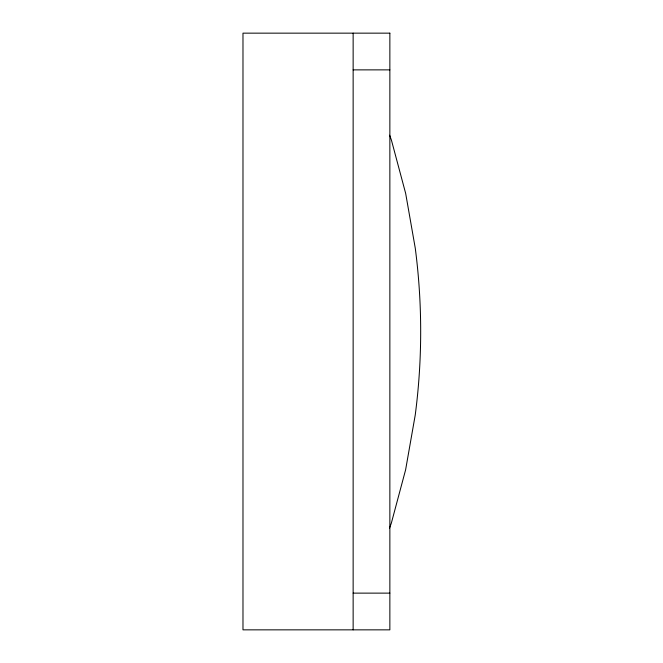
<?xml version="1.0" encoding="UTF-8"?>
<svg xmlns="http://www.w3.org/2000/svg" width="663" height="663" viewBox="0 0 663 663"><rect width="100%" height="100%" fill="white"/><g stroke="black" fill="none" stroke-linecap="round" stroke-linejoin="round"><path stroke-width="0.99" d="M389.537 528.071L391.319 523.206L405.615 469.802L415.229 415.063A643.964 643.964 0 0 0 415.262 248.161L405.665 193.422L391.385 140.009L389.637 135.211M353.139 69.872L389.861 69.872M353.139 593.128L389.861 593.128M353.139 33.15L353.139 629.85M389.861 33.15L242.981 33.15L242.981 629.85L389.861 629.85L389.861 33.15"/></g></svg>
